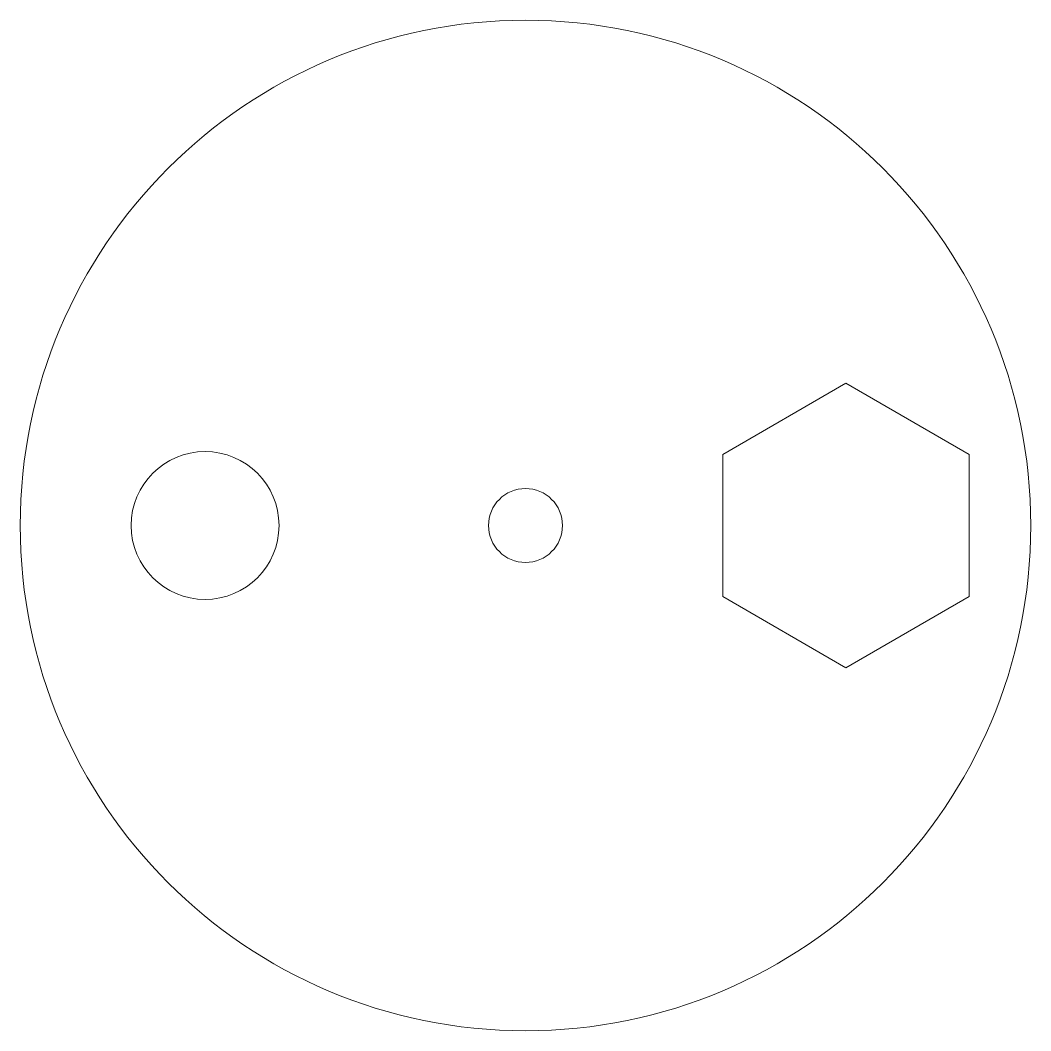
# Model space of a CAD drawing. Header units: millimetres. Extents: x -20.5 to 20.5, y -20.5 to 20.5.
import ezdxf

# ---------------------------------------------------------------- set-up
doc = ezdxf.new("R2010")
doc.units = ezdxf.units.MM

msp = doc.modelspace()

# ---------------------------------------------------------------- linework, layer by layer
at = {"color": 7, "linetype": 'Continuous', "lineweight": 15}
for p, q in [((13, 5.774), (8, 2.887)), ((18, 2.887), (13, 5.774)), ((8, 2.887), (8, -2.887)), ((18, -2.887), (18, 2.887)), ((8, -2.887), (13, -5.774)), ((13, -5.774), (18, -2.887))]:
    msp.add_line(p, q, dxfattribs=at)
for centre, radius in [((0, 0), 20.5), ((-13, 0), 3), ((0, 0), 1.5)]:
    msp.add_circle(centre, radius, dxfattribs=at)

doc.saveas('drawing.dxf')
